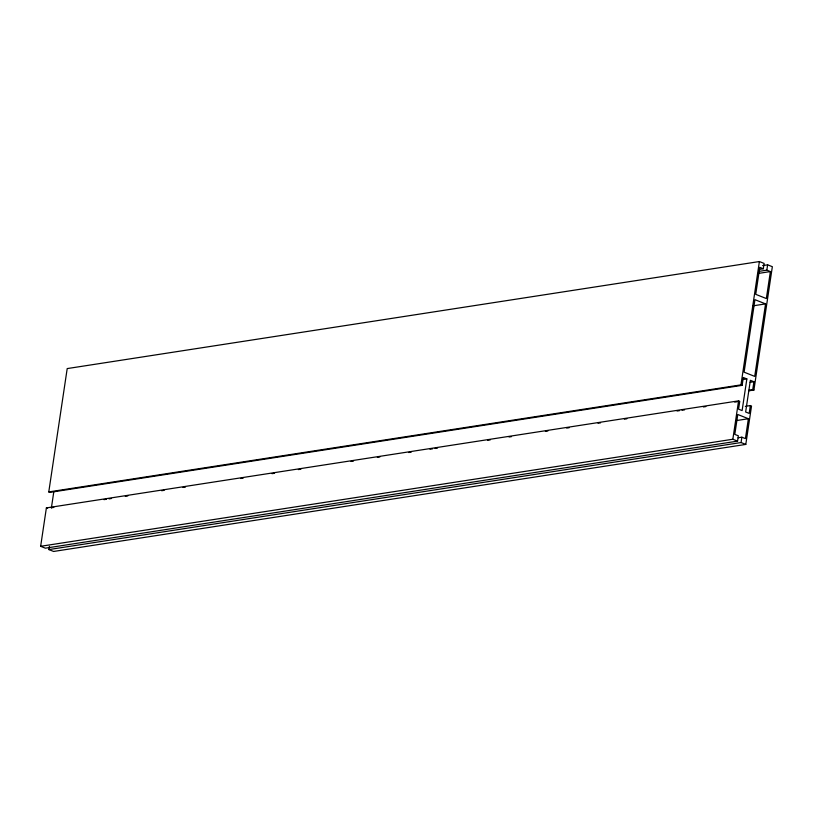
<?xml version="1.0" encoding="UTF-8"?>
<svg xmlns="http://www.w3.org/2000/svg" width="813" height="813" viewBox="0 0 813 813"><rect width="100%" height="100%" fill="white"/><g stroke="black" fill="none" stroke-linecap="round" stroke-linejoin="round"><path stroke-width="1.22" d="M738.113 437.78L741.873 437.201L745.419 438.614L748.387 418.725L737.777 414.498L734.81 434.386L738.346 435.798L737.554 441.134L45.365 548.175L40.65 546.295L46.382 507.912L738.57 400.86L739.749 401.327L738.57 409.163L742.117 410.585L746.852 378.919L743.306 377.506L742.137 385.342L49.949 492.383L48.78 491.916L67.205 368.584L759.393 261.542L764.108 263.422L763.316 268.757L759.555 269.337M51.392 507.881L53.76 492.048M745.338 406.337L750.358 405.565L751.527 406.033L745.795 444.416L53.607 551.458L48.892 549.578L49.369 546.377M40.65 546.295L732.838 439.244L738.57 400.86M48.78 491.916L740.958 384.874L759.393 261.542M48.892 549.578L741.07 442.536L741.873 437.201M759.312 271.318L766.832 270.16L767.635 264.825L772.35 266.705L753.915 390.037L748.905 390.809M750.358 405.565L749.18 413.4L745.643 411.988L750.369 380.321L753.915 381.734L752.747 389.569L748.986 390.149M765.551 303.899L754.718 376.399L744.108 372.171L754.942 299.672L765.551 303.899L753.011 305.84M766.832 270.16L770.378 271.572L766.344 298.564L755.734 294.336L759.769 267.345L763.316 268.757M762.614 265.607L767.635 264.825M757.838 273.514L770.378 271.572M743.092 379.498L746.852 378.919M750.155 382.313L753.915 381.734M51.321 507.79L53.831 507.403M103.983 499.649L106.493 499.263M109.003 498.877L111.513 498.481M125.304 496.347L127.814 495.96M161.665 490.727L164.175 490.341M182.986 487.434L185.496 487.048M240.668 478.511L243.178 478.125M272.02 473.664L274.53 473.278M298.351 469.589L300.861 469.203M351.013 461.449L353.523 461.062M377.354 457.373L379.854 456.987M408.695 452.526L411.205 452.14M430.016 449.233L432.526 448.837M435.036 448.451L437.536 448.065M487.698 440.311L490.209 439.924M509.019 437.008L511.529 436.622M545.381 431.388L547.891 431.002M566.702 428.095L569.212 427.709M598.053 423.248L600.553 422.851M624.384 419.173L626.884 418.786M677.046 411.022L679.556 410.636M682.066 410.25L684.566 409.864M703.377 406.957L705.887 406.571M734.728 402.11L737.239 401.724M735.846 420.667L748.387 418.725M740.958 384.874L742.137 385.342M752.747 389.569L753.915 390.037M732.838 439.244L737.554 441.134M741.07 442.536L745.795 444.416M46.382 507.912L47.561 508.379"/></g></svg>
